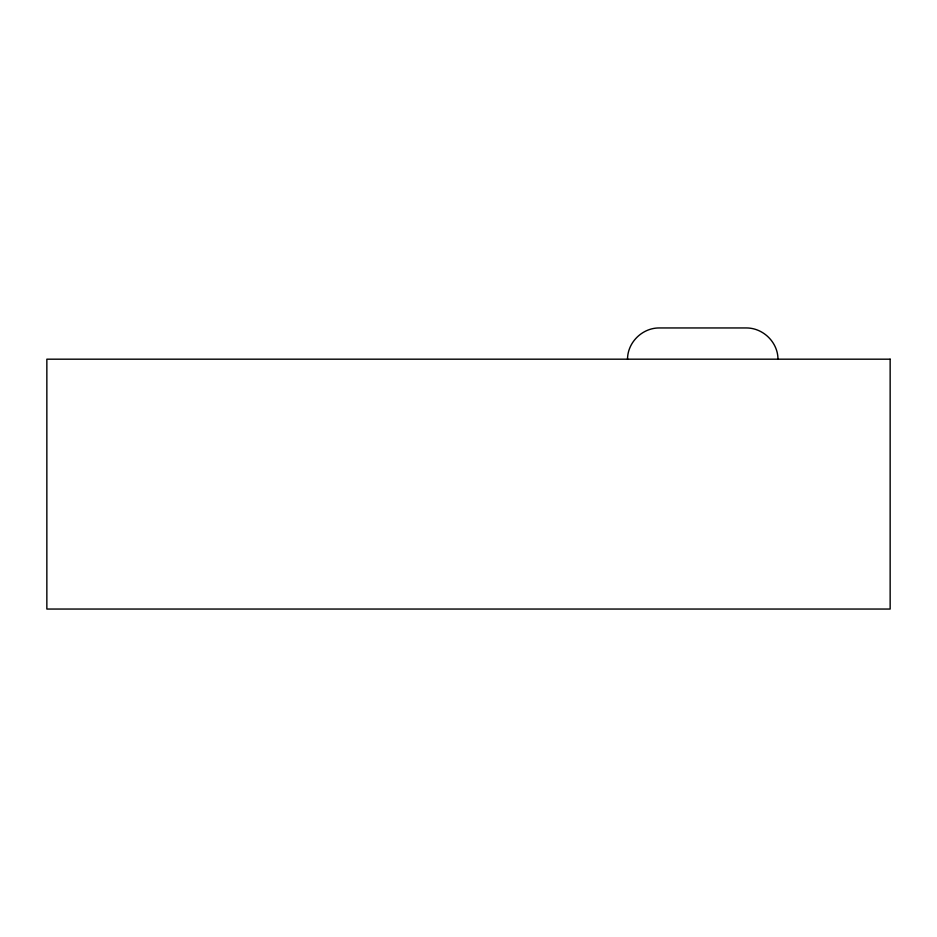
<?xml version="1.0" encoding="UTF-8"?>
<svg xmlns="http://www.w3.org/2000/svg" width="937" height="937" viewBox="0 0 937 937"><rect width="100%" height="100%" fill="white"/><g stroke="black" fill="none" stroke-linecap="round" stroke-linejoin="round"><path stroke-width="1.41" d="M627.521 359.187C627.579 342.345 642.243 327.985 659.027 327.95L746.473 327.95C763.257 327.985 777.921 342.345 777.979 359.187M890.15 359.187L46.85 359.187L46.85 609.05L890.15 609.05L890.15 359.187"/></g></svg>
